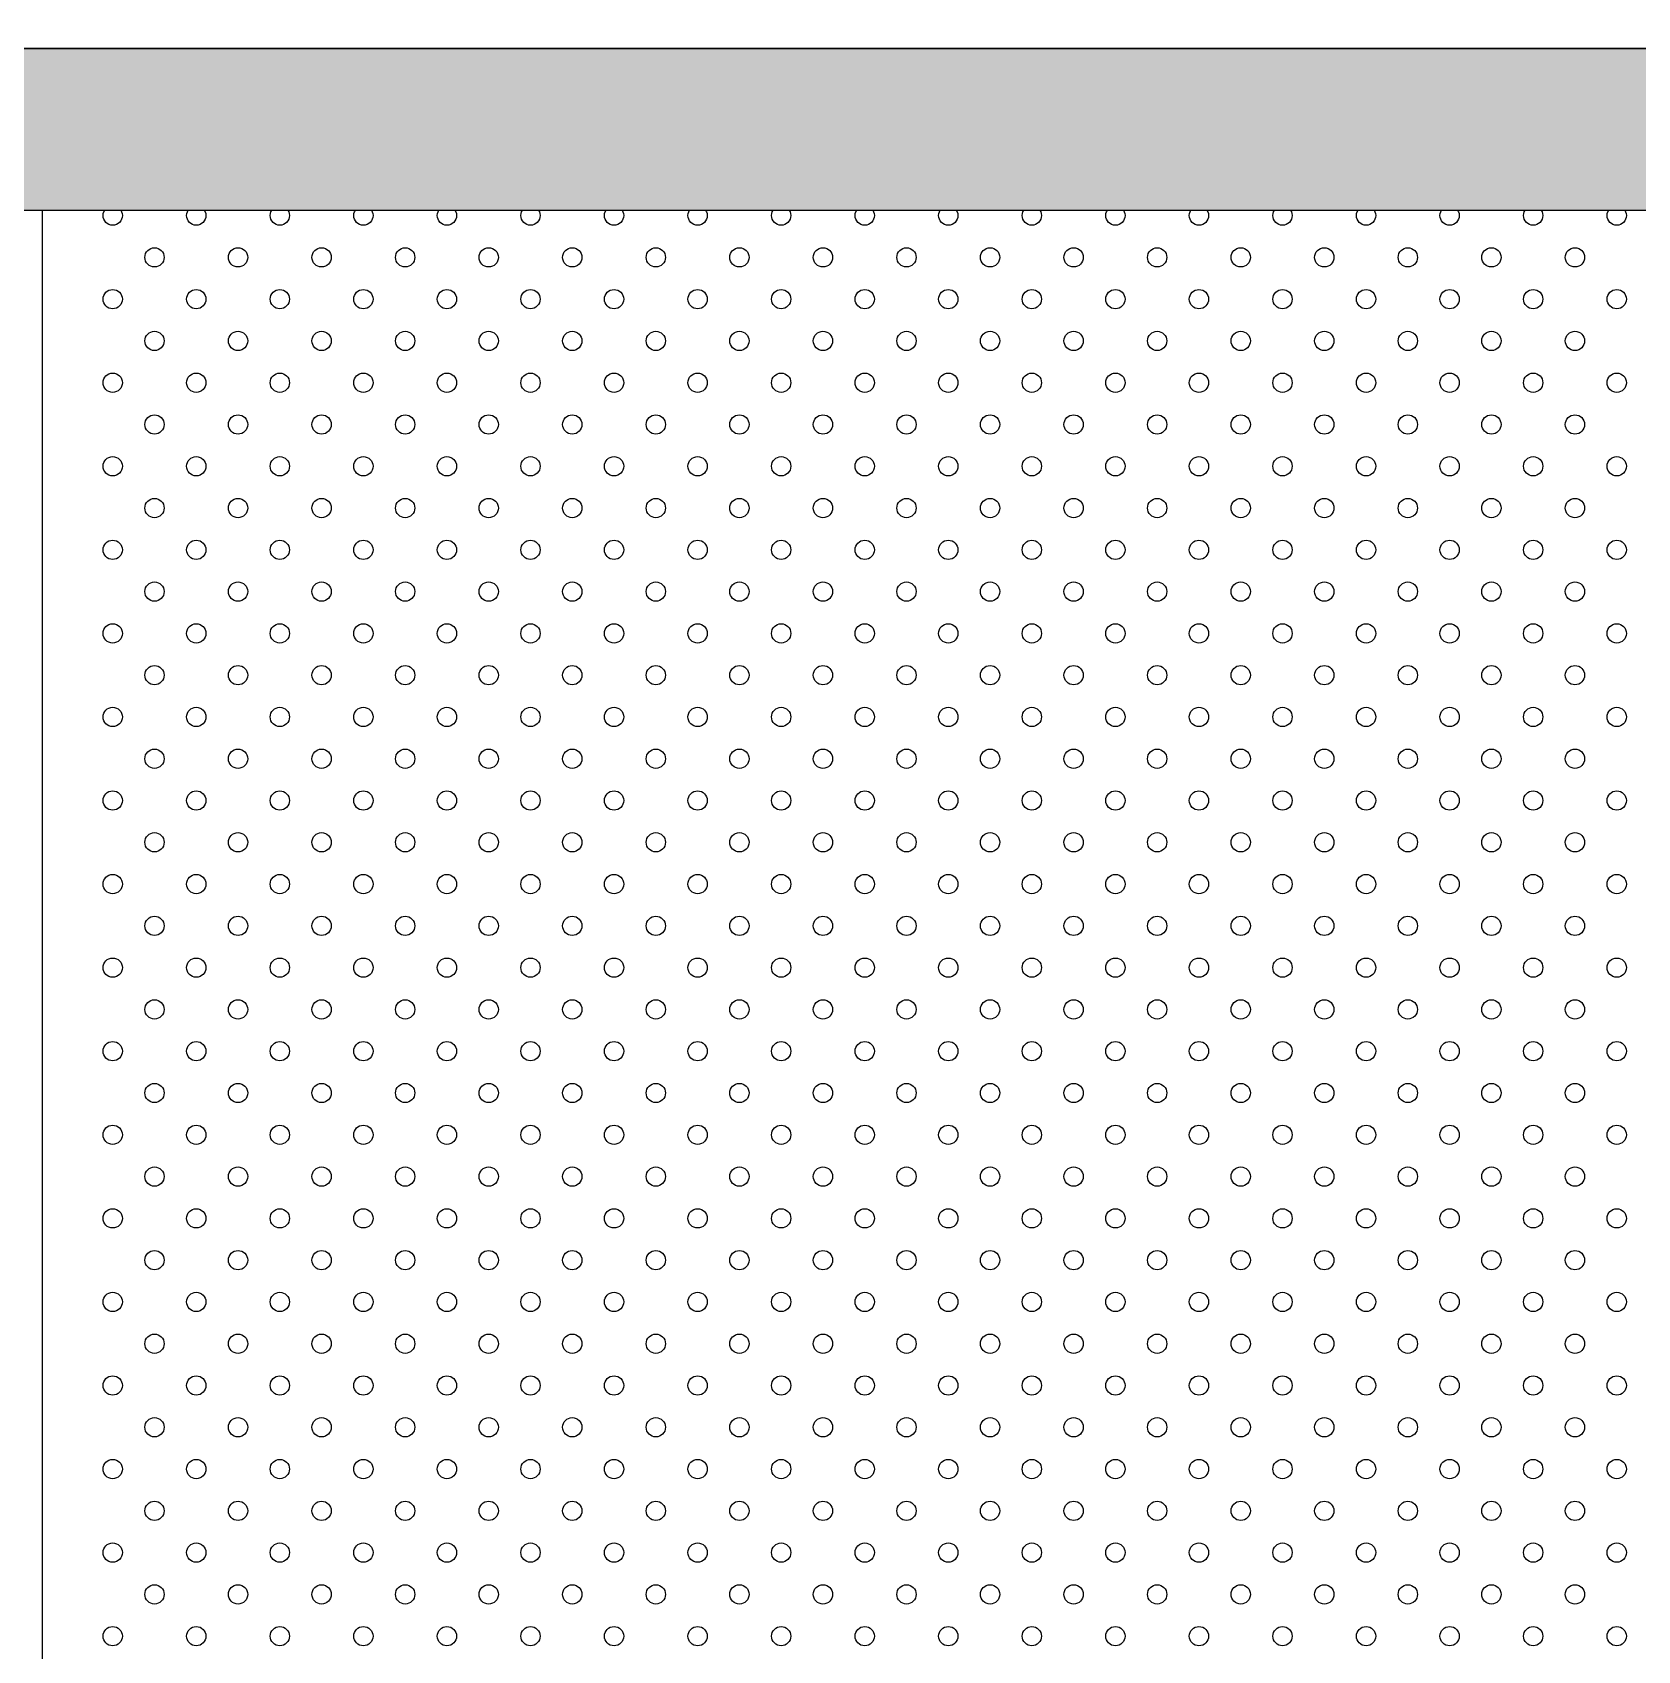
# Model space of a CAD drawing. Header units: millimetres. Extents: x 28487 to 58856, y 2691 to 22893.
# Drawn here: x 29675.7 to 29925.4, y 6700.3 to 6952 of the extents above; entities that cross this region are included whole.
import ezdxf
from ezdxf.xclip import XClip

# ---------------------------------------------------------------- set-up
doc = ezdxf.new("R2010")
doc.units = ezdxf.units.MM
doc.header["$XCLIPFRAME"] = 0
for name, color, linetype in [('0-LOCK', 251, 'Continuous'), ('000 - H A T C H', 9, 'Continuous'), ('000_CLIP-IN_ACESSORIES_SUB_COLOR_1', 1, 'Continuous'), ('000_CLIP-IN_PANEL_SUB_COLOR_2', 1, 'Continuous'), ('000_CLIP-IN_PANEL_WIPEOUT_', 250, 'Continuous')]:
    doc.layers.add(name, color=color, linetype=linetype)

# ---------------------------------------------------------------- blocks, each defined once
blk = doc.blocks.new('C-2-PP00-AR-2350-01-B_20251110-161349_EX_PLAN_WALL')
at = {"color": 2}
blk.add_line((99.89999999850988, -100.0000000018626), (3099.89999999851, -100.0000000018626), dxfattribs=at)
blk = doc.blocks.new('*U157')
blk.add_wipeout([(-299.9999999809079, -299.9999999943541), (300.0000000190922, -299.9999999943541), (300.0000000190922, 300.0000000056459), (-299.9999999809079, 300.0000000056459)]).dxf.layer = '000_CLIP-IN_PANEL_WIPEOUT_'
at = {"layer": '000_CLIP-IN_ACESSORIES_SUB_COLOR_1'}
blk.add_lwpolyline([(-296.9999999809079, -296.9999999943541), (297.0000000190921, -296.9999999943541), (297.0000000190921, 297.0000000056459), (-296.9999999809079, 297.0000000056459)], close=True, dxfattribs=at)
blk = doc.blocks.new('TYP.CLIP-IN_20251110-163539_FOR_PPLINE_C02')
blk.add_blockref('*U157', (-299.9999999999873, 900))
at = {"color": 1}
blk.add_lwpolyline([(-1500.000000000005, -900.0000000000002), (1499.999999999995, -900.0000000000002), (1499.999999999995, 899.9999999999998), (-1500.000000000005, 899.9999999999998)], close=True, dxfattribs=at)
at = {"layer": '000_CLIP-IN_PANEL_SUB_COLOR_2'}
for centre in [(-585.999999937354, 887.0000000039657), (-572.9999999383435, 887.0000000039657), (-559.9999999393331, 887.0000000039657), (-546.9999999403226, 887.0000000039657), (-533.9999999413121, 887.0000000039657), (-520.9999999423017, 887.0000000039657), (-507.9999999432912, 887.0000000039657), (-494.9999999442807, 887.0000000039657), (-481.9999999452702, 887.0000000039657), (-468.9999999462598, 887.0000000039657), (-455.9999999472493, 887.0000000039657), (-442.9999999482388, 887.0000000039657), (-429.9999999492284, 887.0000000039657), (-416.9999999502179, 887.0000000039657), (-403.9999999512074, 887.0000000039657), (-390.999999952197, 887.0000000039657), (-377.9999999531865, 887.0000000039657), (-364.999999954176, 887.0000000039657), (-351.9999999551655, 887.0000000039657), (-579.4999999378779, 880.5000000044314), (-566.4999999388674, 880.5000000044314), (-553.4999999398569, 880.5000000044314), (-540.4999999408465, 880.5000000044314), (-527.499999941836, 880.5000000044314), (-514.4999999428255, 880.5000000044314), (-501.4999999438151, 880.5000000044314), (-488.4999999448046, 880.5000000044314), (-475.4999999457941, 880.5000000044314), (-462.4999999467836, 880.5000000044314), (-449.4999999477732, 880.5000000044314), (-436.4999999487627, 880.5000000044314), (-423.4999999497522, 880.5000000044314), (-410.4999999507418, 880.5000000044314), (-397.4999999517313, 880.5000000044314), (-384.4999999527208, 880.5000000044314), (-371.4999999537104, 880.5000000044314), (-358.4999999546999, 880.5000000044314), (-585.999999937354, 874.0000000040458), (-572.9999999383435, 874.0000000040458), (-559.9999999393331, 874.0000000040458), (-546.9999999403226, 874.0000000040458), (-533.9999999413121, 874.0000000040458), (-520.9999999423017, 874.0000000040458), (-507.9999999432912, 874.0000000040458), (-494.9999999442807, 874.0000000040458), (-481.9999999452702, 874.0000000040458), (-468.9999999462598, 874.0000000040458), (-455.9999999472493, 874.0000000040458), (-442.9999999482388, 874.0000000040458), (-429.9999999492284, 874.0000000040458), (-416.9999999502179, 874.0000000040458), (-403.9999999512074, 874.0000000040458), (-390.999999952197, 874.0000000040458), (-377.9999999531865, 874.0000000040458), (-364.999999954176, 874.0000000040458), (-351.9999999551655, 874.0000000040458), (-579.4999999378779, 867.5000000045114), (-566.4999999388674, 867.5000000045114), (-553.4999999398569, 867.5000000045114), (-540.4999999408465, 867.5000000045114), (-527.499999941836, 867.5000000045114), (-514.4999999428255, 867.5000000045114), (-501.4999999438151, 867.5000000045114), (-488.4999999448046, 867.5000000045114), (-475.4999999457941, 867.5000000045114), (-462.4999999467836, 867.5000000045114), (-449.4999999477732, 867.5000000045114), (-436.4999999487627, 867.5000000045114), (-423.4999999497522, 867.5000000045114), (-410.4999999507418, 867.5000000045114), (-397.4999999517313, 867.5000000045114), (-384.4999999527208, 867.5000000045114), (-371.4999999537104, 867.5000000045114), (-358.4999999546999, 867.5000000045114), (-585.999999937354, 861.0000000041258), (-572.9999999383435, 861.0000000041258), (-559.9999999393331, 861.0000000041258), (-546.9999999403226, 861.0000000041258), (-533.9999999413121, 861.0000000041258), (-520.9999999423017, 861.0000000041258), (-507.9999999432912, 861.0000000041258), (-494.9999999442807, 861.0000000041258), (-481.9999999452702, 861.0000000041258), (-468.9999999462598, 861.0000000041258), (-455.9999999472493, 861.0000000041258), (-442.9999999482388, 861.0000000041258), (-429.9999999492284, 861.0000000041258), (-416.9999999502179, 861.0000000041258), (-403.9999999512074, 861.0000000041258), (-390.999999952197, 861.0000000041258), (-377.9999999531865, 861.0000000041258), (-364.999999954176, 861.0000000041258), (-351.9999999551655, 861.0000000041258), (-579.4999999378779, 854.5000000045915), (-566.4999999388674, 854.5000000045915), (-553.4999999398569, 854.5000000045915), (-540.4999999408465, 854.5000000045915), (-527.499999941836, 854.5000000045915), (-514.4999999428255, 854.5000000045915), (-501.4999999438151, 854.5000000045915), (-488.4999999448046, 854.5000000045915), (-475.4999999457941, 854.5000000045915), (-462.4999999467836, 854.5000000045915), (-449.4999999477732, 854.5000000045915), (-436.4999999487627, 854.5000000045915), (-423.4999999497522, 854.5000000045915), (-410.4999999507418, 854.5000000045915), (-397.4999999517313, 854.5000000045915), (-384.4999999527208, 854.5000000045915), (-371.4999999537104, 854.5000000045915), (-358.4999999546999, 854.5000000045915), (-585.999999937354, 848.0000000042058), (-572.9999999383435, 848.0000000042058), (-559.9999999393331, 848.0000000042058), (-546.9999999403226, 848.0000000042058), (-533.9999999413121, 848.0000000042058), (-520.9999999423017, 848.0000000042058), (-507.9999999432912, 848.0000000042058), (-494.9999999442807, 848.0000000042058), (-481.9999999452702, 848.0000000042058), (-468.9999999462598, 848.0000000042058), (-455.9999999472493, 848.0000000042058), (-442.9999999482388, 848.0000000042058), (-429.9999999492284, 848.0000000042058), (-416.9999999502179, 848.0000000042058), (-403.9999999512074, 848.0000000042058), (-390.999999952197, 848.0000000042058), (-377.9999999531865, 848.0000000042058), (-364.999999954176, 848.0000000042058), (-351.9999999551655, 848.0000000042058), (-579.4999999378779, 841.5000000046715), (-566.4999999388674, 841.5000000046715), (-553.4999999398569, 841.5000000046715), (-540.4999999408465, 841.5000000046715), (-527.499999941836, 841.5000000046715), (-514.4999999428255, 841.5000000046715), (-501.4999999438151, 841.5000000046715), (-488.4999999448046, 841.5000000046715), (-475.4999999457941, 841.5000000046715), (-462.4999999467836, 841.5000000046715), (-449.4999999477732, 841.5000000046715), (-436.4999999487627, 841.5000000046715), (-423.4999999497522, 841.5000000046715), (-410.4999999507418, 841.5000000046715), (-397.4999999517313, 841.5000000046715), (-384.4999999527208, 841.5000000046715), (-371.4999999537104, 841.5000000046715), (-358.4999999546999, 841.5000000046715), (-585.999999937354, 835.0000000042859), (-572.9999999383435, 835.0000000042859), (-559.9999999393331, 835.0000000042859), (-546.9999999403226, 835.0000000042859), (-533.9999999413121, 835.0000000042859), (-520.9999999423017, 835.0000000042859), (-507.9999999432912, 835.0000000042859), (-494.9999999442807, 835.0000000042859), (-481.9999999452702, 835.0000000042859), (-468.9999999462598, 835.0000000042859), (-455.9999999472493, 835.0000000042859), (-442.9999999482388, 835.0000000042859), (-429.9999999492284, 835.0000000042859), (-416.9999999502179, 835.0000000042859), (-403.9999999512074, 835.0000000042859), (-390.999999952197, 835.0000000042859), (-377.9999999531865, 835.0000000042859), (-364.999999954176, 835.0000000042859), (-351.9999999551655, 835.0000000042859), (-579.4999999378779, 828.5000000047515), (-566.4999999388674, 828.5000000047515), (-553.4999999398569, 828.5000000047515), (-540.4999999408465, 828.5000000047515), (-527.499999941836, 828.5000000047515), (-514.4999999428255, 828.5000000047515), (-501.4999999438151, 828.5000000047515), (-488.4999999448046, 828.5000000047515), (-475.4999999457941, 828.5000000047515), (-462.4999999467836, 828.5000000047515), (-449.4999999477732, 828.5000000047515), (-436.4999999487627, 828.5000000047515), (-423.4999999497522, 828.5000000047515), (-410.4999999507418, 828.5000000047515), (-397.4999999517313, 828.5000000047515), (-384.4999999527208, 828.5000000047515), (-371.4999999537104, 828.5000000047515), (-358.4999999546999, 828.5000000047515), (-585.999999937354, 822.0000000043659), (-572.9999999383435, 822.0000000043659), (-559.9999999393331, 822.0000000043659), (-546.9999999403226, 822.0000000043659), (-533.9999999413121, 822.0000000043659), (-520.9999999423017, 822.0000000043659), (-507.9999999432912, 822.0000000043659), (-494.9999999442807, 822.0000000043659), (-481.9999999452702, 822.0000000043659), (-468.9999999462598, 822.0000000043659), (-455.9999999472493, 822.0000000043659), (-442.9999999482388, 822.0000000043659), (-429.9999999492284, 822.0000000043659), (-416.9999999502179, 822.0000000043659), (-403.9999999512074, 822.0000000043659), (-390.999999952197, 822.0000000043659), (-377.9999999531865, 822.0000000043659), (-364.999999954176, 822.0000000043659), (-351.9999999551655, 822.0000000043659), (-579.4999999378779, 815.5000000048316), (-566.4999999388674, 815.5000000048316), (-553.4999999398569, 815.5000000048316), (-540.4999999408465, 815.5000000048316), (-527.499999941836, 815.5000000048316), (-514.4999999428255, 815.5000000048316), (-501.4999999438151, 815.5000000048316), (-488.4999999448046, 815.5000000048316), (-475.4999999457941, 815.5000000048316), (-462.4999999467836, 815.5000000048316), (-449.4999999477732, 815.5000000048316), (-436.4999999487627, 815.5000000048316), (-423.4999999497522, 815.5000000048316), (-410.4999999507418, 815.5000000048316), (-397.4999999517313, 815.5000000048316), (-384.4999999527208, 815.5000000048316), (-371.4999999537104, 815.5000000048316), (-358.4999999546999, 815.5000000048316), (-585.999999937354, 809.000000004446), (-572.9999999383435, 809.000000004446), (-559.9999999393331, 809.000000004446), (-546.9999999403226, 809.000000004446), (-533.9999999413121, 809.000000004446), (-520.9999999423017, 809.000000004446), (-507.9999999432912, 809.000000004446), (-494.9999999442807, 809.000000004446), (-481.9999999452702, 809.000000004446), (-468.9999999462598, 809.000000004446), (-455.9999999472493, 809.000000004446), (-442.9999999482388, 809.000000004446), (-429.9999999492284, 809.000000004446), (-416.9999999502179, 809.000000004446), (-403.9999999512074, 809.000000004446), (-390.999999952197, 809.000000004446), (-377.9999999531865, 809.000000004446), (-364.999999954176, 809.000000004446), (-351.9999999551655, 809.000000004446), (-579.4999999378779, 802.5000000049116), (-566.4999999388674, 802.5000000049116), (-553.4999999398569, 802.5000000049116), (-540.4999999408465, 802.5000000049116), (-527.499999941836, 802.5000000049116), (-514.4999999428255, 802.5000000049116), (-501.4999999438151, 802.5000000049116), (-488.4999999448046, 802.5000000049116), (-475.4999999457941, 802.5000000049116), (-462.4999999467836, 802.5000000049116), (-449.4999999477732, 802.5000000049116), (-436.4999999487627, 802.5000000049116), (-423.4999999497522, 802.5000000049116), (-410.4999999507418, 802.5000000049116), (-397.4999999517313, 802.5000000049116), (-384.4999999527208, 802.5000000049116), (-371.4999999537104, 802.5000000049116), (-358.4999999546999, 802.5000000049116), (-585.999999937354, 796.000000004526), (-572.9999999383435, 796.000000004526), (-559.9999999393331, 796.000000004526), (-546.9999999403226, 796.000000004526), (-533.9999999413121, 796.000000004526), (-520.9999999423017, 796.000000004526), (-507.9999999432912, 796.000000004526), (-494.9999999442807, 796.000000004526), (-481.9999999452702, 796.000000004526), (-468.9999999462598, 796.000000004526), (-455.9999999472493, 796.000000004526), (-442.9999999482388, 796.000000004526), (-429.9999999492284, 796.000000004526), (-416.9999999502179, 796.000000004526), (-403.9999999512074, 796.000000004526), (-390.999999952197, 796.000000004526), (-377.9999999531865, 796.000000004526), (-364.999999954176, 796.000000004526), (-351.9999999551655, 796.000000004526), (-579.4999999378779, 789.5000000049916), (-566.4999999388674, 789.5000000049916), (-553.4999999398569, 789.5000000049916), (-540.4999999408465, 789.5000000049916), (-527.499999941836, 789.5000000049916), (-514.4999999428255, 789.5000000049916), (-501.4999999438151, 789.5000000049916), (-488.4999999448046, 789.5000000049916), (-475.4999999457941, 789.5000000049916), (-462.4999999467836, 789.5000000049916), (-449.4999999477732, 789.5000000049916), (-436.4999999487627, 789.5000000049916), (-423.4999999497522, 789.5000000049916), (-410.4999999507418, 789.5000000049916), (-397.4999999517313, 789.5000000049916), (-384.4999999527208, 789.5000000049916), (-371.4999999537104, 789.5000000049916), (-358.4999999546999, 789.5000000049916), (-585.999999937354, 783.000000004606), (-572.9999999383435, 783.000000004606), (-559.9999999393331, 783.000000004606), (-546.9999999403226, 783.000000004606), (-533.9999999413121, 783.000000004606), (-520.9999999423017, 783.000000004606), (-507.9999999432912, 783.000000004606), (-494.9999999442807, 783.000000004606), (-481.9999999452702, 783.000000004606), (-468.9999999462598, 783.000000004606), (-455.9999999472493, 783.000000004606), (-442.9999999482388, 783.000000004606), (-429.9999999492284, 783.000000004606), (-416.9999999502179, 783.000000004606), (-403.9999999512074, 783.000000004606), (-390.999999952197, 783.000000004606), (-377.9999999531865, 783.000000004606), (-364.999999954176, 783.000000004606), (-351.9999999551655, 783.000000004606), (-579.4999999378779, 776.5000000050717), (-566.4999999388674, 776.5000000050717), (-553.4999999398569, 776.5000000050717), (-540.4999999408465, 776.5000000050717), (-527.499999941836, 776.5000000050717), (-514.4999999428255, 776.5000000050717), (-501.4999999438151, 776.5000000050717), (-488.4999999448046, 776.5000000050717), (-475.4999999457941, 776.5000000050717), (-462.4999999467836, 776.5000000050717), (-449.4999999477732, 776.5000000050717), (-436.4999999487627, 776.5000000050717), (-423.4999999497522, 776.5000000050717), (-410.4999999507418, 776.5000000050717), (-397.4999999517313, 776.5000000050717), (-384.4999999527208, 776.5000000050717), (-371.4999999537104, 776.5000000050717), (-358.4999999546999, 776.5000000050717), (-585.999999937354, 770.0000000046861), (-572.9999999383435, 770.0000000046861), (-559.9999999393331, 770.0000000046861), (-546.9999999403226, 770.0000000046861), (-533.9999999413121, 770.0000000046861), (-520.9999999423017, 770.0000000046861), (-507.9999999432912, 770.0000000046861), (-494.9999999442807, 770.0000000046861), (-481.9999999452702, 770.0000000046861), (-468.9999999462598, 770.0000000046861), (-455.9999999472493, 770.0000000046861), (-442.9999999482388, 770.0000000046861), (-429.9999999492284, 770.0000000046861), (-416.9999999502179, 770.0000000046861), (-403.9999999512074, 770.0000000046861), (-390.999999952197, 770.0000000046861), (-377.9999999531865, 770.0000000046861), (-364.999999954176, 770.0000000046861), (-351.9999999551655, 770.0000000046861), (-579.4999999378779, 763.5000000051517), (-566.4999999388674, 763.5000000051517), (-553.4999999398569, 763.5000000051517), (-540.4999999408465, 763.5000000051517), (-527.499999941836, 763.5000000051517), (-514.4999999428255, 763.5000000051517), (-501.4999999438151, 763.5000000051517), (-488.4999999448046, 763.5000000051517), (-475.4999999457941, 763.5000000051517), (-462.4999999467836, 763.5000000051517), (-449.4999999477732, 763.5000000051517), (-436.4999999487627, 763.5000000051517), (-423.4999999497522, 763.5000000051517), (-410.4999999507418, 763.5000000051517), (-397.4999999517313, 763.5000000051517), (-384.4999999527208, 763.5000000051517), (-371.4999999537104, 763.5000000051517), (-358.4999999546999, 763.5000000051517), (-585.999999937354, 757.0000000047661), (-572.9999999383435, 757.0000000047661), (-559.9999999393331, 757.0000000047661), (-546.9999999403226, 757.0000000047661), (-533.9999999413121, 757.0000000047661), (-520.9999999423017, 757.0000000047661), (-507.9999999432912, 757.0000000047661), (-494.9999999442807, 757.0000000047661), (-481.9999999452702, 757.0000000047661), (-468.9999999462598, 757.0000000047661), (-455.9999999472493, 757.0000000047661), (-442.9999999482388, 757.0000000047661), (-429.9999999492284, 757.0000000047661), (-416.9999999502179, 757.0000000047661), (-403.9999999512074, 757.0000000047661), (-390.999999952197, 757.0000000047661), (-377.9999999531865, 757.0000000047661), (-364.999999954176, 757.0000000047661), (-351.9999999551655, 757.0000000047661), (-579.4999999378779, 750.5000000052318), (-566.4999999388674, 750.5000000052318), (-553.4999999398569, 750.5000000052318), (-540.4999999408465, 750.5000000052318), (-527.499999941836, 750.5000000052318), (-514.4999999428255, 750.5000000052318), (-501.4999999438151, 750.5000000052318), (-488.4999999448046, 750.5000000052318), (-475.4999999457941, 750.5000000052318), (-462.4999999467836, 750.5000000052318), (-449.4999999477732, 750.5000000052318), (-436.4999999487627, 750.5000000052318), (-423.4999999497522, 750.5000000052318), (-410.4999999507418, 750.5000000052318), (-397.4999999517313, 750.5000000052318), (-384.4999999527208, 750.5000000052318), (-371.4999999537104, 750.5000000052318), (-358.4999999546999, 750.5000000052318), (-585.999999937354, 744.0000000048461), (-572.9999999383435, 744.0000000048461), (-559.9999999393331, 744.0000000048461), (-546.9999999403226, 744.0000000048461), (-533.9999999413121, 744.0000000048461), (-520.9999999423017, 744.0000000048461), (-507.9999999432912, 744.0000000048461), (-494.9999999442807, 744.0000000048461), (-481.9999999452702, 744.0000000048461), (-468.9999999462598, 744.0000000048461), (-455.9999999472493, 744.0000000048461), (-442.9999999482388, 744.0000000048461), (-429.9999999492284, 744.0000000048461), (-416.9999999502179, 744.0000000048461), (-403.9999999512074, 744.0000000048461), (-390.999999952197, 744.0000000048461), (-377.9999999531865, 744.0000000048461), (-364.999999954176, 744.0000000048461), (-351.9999999551655, 744.0000000048461), (-579.4999999378779, 737.5000000053118), (-566.4999999388674, 737.5000000053118), (-553.4999999398569, 737.5000000053118), (-540.4999999408465, 737.5000000053118), (-527.499999941836, 737.5000000053118), (-514.4999999428255, 737.5000000053118), (-501.4999999438151, 737.5000000053118), (-488.4999999448046, 737.5000000053118), (-475.4999999457941, 737.5000000053118), (-462.4999999467836, 737.5000000053118), (-449.4999999477732, 737.5000000053118), (-436.4999999487627, 737.5000000053118), (-423.4999999497522, 737.5000000053118), (-410.4999999507418, 737.5000000053118), (-397.4999999517313, 737.5000000053118), (-384.4999999527208, 737.5000000053118), (-371.4999999537104, 737.5000000053118), (-358.4999999546999, 737.5000000053118), (-585.999999937354, 731.0000000049262), (-572.9999999383435, 731.0000000049262), (-559.9999999393331, 731.0000000049262), (-546.9999999403226, 731.0000000049262), (-533.9999999413121, 731.0000000049262), (-520.9999999423017, 731.0000000049262), (-507.9999999432912, 731.0000000049262), (-494.9999999442807, 731.0000000049262), (-481.9999999452702, 731.0000000049262), (-468.9999999462598, 731.0000000049262), (-455.9999999472493, 731.0000000049262), (-442.9999999482388, 731.0000000049262), (-429.9999999492284, 731.0000000049262), (-416.9999999502179, 731.0000000049262), (-403.9999999512074, 731.0000000049262), (-390.999999952197, 731.0000000049262), (-377.9999999531865, 731.0000000049262), (-364.999999954176, 731.0000000049262), (-351.9999999551655, 731.0000000049262), (-579.4999999378779, 724.5000000053918), (-566.4999999388674, 724.5000000053918), (-553.4999999398569, 724.5000000053918), (-540.4999999408465, 724.5000000053918), (-527.499999941836, 724.5000000053918), (-514.4999999428255, 724.5000000053918), (-501.4999999438151, 724.5000000053918), (-488.4999999448046, 724.5000000053918), (-475.4999999457941, 724.5000000053918), (-462.4999999467836, 724.5000000053918), (-449.4999999477732, 724.5000000053918), (-436.4999999487627, 724.5000000053918), (-423.4999999497522, 724.5000000053918), (-410.4999999507418, 724.5000000053918), (-397.4999999517313, 724.5000000053918), (-384.4999999527208, 724.5000000053918), (-371.4999999537104, 724.5000000053918), (-358.4999999546999, 724.5000000053918), (-585.999999937354, 718.0000000050062), (-572.9999999383435, 718.0000000050062), (-559.9999999393331, 718.0000000050062), (-546.9999999403226, 718.0000000050062), (-533.9999999413121, 718.0000000050062), (-520.9999999423017, 718.0000000050062), (-507.9999999432912, 718.0000000050062), (-494.9999999442807, 718.0000000050062), (-481.9999999452702, 718.0000000050062), (-468.9999999462598, 718.0000000050062), (-455.9999999472493, 718.0000000050062), (-442.9999999482388, 718.0000000050062), (-429.9999999492284, 718.0000000050062), (-416.9999999502179, 718.0000000050062), (-403.9999999512074, 718.0000000050062), (-390.999999952197, 718.0000000050062), (-377.9999999531865, 718.0000000050062), (-364.999999954176, 718.0000000050062), (-351.9999999551655, 718.0000000050062), (-579.4999999378779, 711.5000000054719), (-566.4999999388674, 711.5000000054719), (-553.4999999398569, 711.5000000054719), (-540.4999999408465, 711.5000000054719), (-527.499999941836, 711.5000000054719), (-514.4999999428255, 711.5000000054719), (-501.4999999438151, 711.5000000054719), (-488.4999999448046, 711.5000000054719), (-475.4999999457941, 711.5000000054719), (-462.4999999467836, 711.5000000054719), (-449.4999999477732, 711.5000000054719), (-436.4999999487627, 711.5000000054719), (-423.4999999497522, 711.5000000054719), (-410.4999999507418, 711.5000000054719), (-397.4999999517313, 711.5000000054719), (-384.4999999527208, 711.5000000054719), (-371.4999999537104, 711.5000000054719), (-358.4999999546999, 711.5000000054719), (-585.999999937354, 705.0000000050862), (-572.9999999383435, 705.0000000050862), (-559.9999999393331, 705.0000000050862), (-546.9999999403226, 705.0000000050862), (-533.9999999413121, 705.0000000050862), (-520.9999999423017, 705.0000000050862), (-507.9999999432912, 705.0000000050862), (-494.9999999442807, 705.0000000050862), (-481.9999999452702, 705.0000000050862), (-468.9999999462598, 705.0000000050862), (-455.9999999472493, 705.0000000050862), (-442.9999999482388, 705.0000000050862), (-429.9999999492284, 705.0000000050862), (-416.9999999502179, 705.0000000050862), (-403.9999999512074, 705.0000000050862), (-390.999999952197, 705.0000000050862), (-377.9999999531865, 705.0000000050862), (-364.999999954176, 705.0000000050862), (-351.9999999551655, 705.0000000050862), (-579.4999999378779, 698.5000000055519), (-566.4999999388674, 698.5000000055519), (-553.4999999398569, 698.5000000055519), (-540.4999999408465, 698.5000000055519), (-527.499999941836, 698.5000000055519), (-514.4999999428255, 698.5000000055519), (-501.4999999438151, 698.5000000055519), (-488.4999999448046, 698.5000000055519), (-475.4999999457941, 698.5000000055519), (-462.4999999467836, 698.5000000055519), (-449.4999999477732, 698.5000000055519), (-436.4999999487627, 698.5000000055519), (-423.4999999497522, 698.5000000055519), (-410.4999999507418, 698.5000000055519), (-397.4999999517313, 698.5000000055519), (-384.4999999527208, 698.5000000055519), (-371.4999999537104, 698.5000000055519), (-358.4999999546999, 698.5000000055519), (-585.999999937354, 692.0000000051663), (-572.9999999383435, 692.0000000051663), (-559.9999999393331, 692.0000000051663), (-546.9999999403226, 692.0000000051663), (-533.9999999413121, 692.0000000051663), (-520.9999999423017, 692.0000000051663), (-507.9999999432912, 692.0000000051663), (-494.9999999442807, 692.0000000051663), (-481.9999999452702, 692.0000000051663), (-468.9999999462598, 692.0000000051663), (-455.9999999472493, 692.0000000051663), (-442.9999999482388, 692.0000000051663), (-429.9999999492284, 692.0000000051663), (-416.9999999502179, 692.0000000051663), (-403.9999999512074, 692.0000000051663), (-390.999999952197, 692.0000000051663), (-377.9999999531865, 692.0000000051663), (-364.999999954176, 692.0000000051663), (-351.9999999551655, 692.0000000051663), (-579.4999999378779, 685.5000000056319), (-566.4999999388674, 685.5000000056319), (-553.4999999398569, 685.5000000056319), (-540.4999999408465, 685.5000000056319), (-527.499999941836, 685.5000000056319), (-514.4999999428255, 685.5000000056319), (-501.4999999438151, 685.5000000056319), (-488.4999999448046, 685.5000000056319), (-475.4999999457941, 685.5000000056319), (-462.4999999467836, 685.5000000056319), (-449.4999999477732, 685.5000000056319), (-436.4999999487627, 685.5000000056319), (-423.4999999497522, 685.5000000056319), (-410.4999999507418, 685.5000000056319), (-397.4999999517313, 685.5000000056319), (-384.4999999527208, 685.5000000056319), (-371.4999999537104, 685.5000000056319), (-358.4999999546999, 685.5000000056319), (-585.999999937354, 679.0000000052463), (-572.9999999383435, 679.0000000052463), (-559.9999999393331, 679.0000000052463), (-546.9999999403226, 679.0000000052463), (-533.9999999413121, 679.0000000052463), (-520.9999999423017, 679.0000000052463), (-507.9999999432912, 679.0000000052463), (-494.9999999442807, 679.0000000052463), (-481.9999999452702, 679.0000000052463), (-468.9999999462598, 679.0000000052463), (-455.9999999472493, 679.0000000052463), (-442.9999999482388, 679.0000000052463), (-429.9999999492284, 679.0000000052463), (-416.9999999502179, 679.0000000052463), (-403.9999999512074, 679.0000000052463), (-390.999999952197, 679.0000000052463), (-377.9999999531865, 679.0000000052463), (-364.999999954176, 679.0000000052463), (-351.9999999551655, 679.0000000052463), (-579.4999999378779, 672.500000005712), (-566.4999999388674, 672.500000005712), (-553.4999999398569, 672.500000005712), (-540.4999999408465, 672.500000005712), (-527.499999941836, 672.500000005712), (-514.4999999428255, 672.500000005712), (-501.4999999438151, 672.500000005712), (-488.4999999448046, 672.500000005712), (-475.4999999457941, 672.500000005712), (-462.4999999467836, 672.500000005712), (-449.4999999477732, 672.500000005712), (-436.4999999487627, 672.500000005712), (-423.4999999497522, 672.500000005712), (-410.4999999507418, 672.500000005712), (-397.4999999517313, 672.500000005712), (-384.4999999527208, 672.500000005712), (-371.4999999537104, 672.500000005712), (-358.4999999546999, 672.500000005712), (-585.999999937354, 666.0000000053263), (-572.9999999383435, 666.0000000053263), (-559.9999999393331, 666.0000000053263), (-546.9999999403226, 666.0000000053263), (-533.9999999413121, 666.0000000053263), (-520.9999999423017, 666.0000000053263), (-507.9999999432912, 666.0000000053263), (-494.9999999442807, 666.0000000053263), (-481.9999999452702, 666.0000000053263), (-468.9999999462598, 666.0000000053263), (-455.9999999472493, 666.0000000053263), (-442.9999999482388, 666.0000000053263), (-429.9999999492284, 666.0000000053263), (-416.9999999502179, 666.0000000053263), (-403.9999999512074, 666.0000000053263), (-390.999999952197, 666.0000000053263), (-377.9999999531865, 666.0000000053263), (-364.999999954176, 666.0000000053263), (-351.9999999551655, 666.0000000053263), (-579.4999999378779, 659.500000005792), (-566.4999999388674, 659.500000005792), (-553.4999999398569, 659.500000005792), (-540.4999999408465, 659.500000005792), (-527.499999941836, 659.500000005792), (-514.4999999428255, 659.500000005792), (-501.4999999438151, 659.500000005792), (-488.4999999448046, 659.500000005792), (-475.4999999457941, 659.500000005792), (-462.4999999467836, 659.500000005792), (-449.4999999477732, 659.500000005792), (-436.4999999487627, 659.500000005792), (-423.4999999497522, 659.500000005792), (-410.4999999507418, 659.500000005792), (-397.4999999517313, 659.500000005792), (-384.4999999527208, 659.500000005792), (-371.4999999537104, 659.500000005792), (-358.4999999546999, 659.500000005792), (-585.999999937354, 653.0000000054064), (-572.9999999383435, 653.0000000054064), (-559.9999999393331, 653.0000000054064), (-546.9999999403226, 653.0000000054064), (-533.9999999413121, 653.0000000054064), (-520.9999999423017, 653.0000000054064), (-507.9999999432912, 653.0000000054064), (-494.9999999442807, 653.0000000054064), (-481.9999999452702, 653.0000000054064), (-468.9999999462598, 653.0000000054064), (-455.9999999472493, 653.0000000054064), (-442.9999999482388, 653.0000000054064), (-429.9999999492284, 653.0000000054064), (-416.9999999502179, 653.0000000054064), (-403.9999999512074, 653.0000000054064), (-390.999999952197, 653.0000000054064), (-377.9999999531865, 653.0000000054064), (-364.999999954176, 653.0000000054064), (-351.9999999551655, 653.0000000054064)]:
    blk.add_circle(centre, 1.50000000030559, dxfattribs=at)
blk = doc.blocks.new('*U165')
blk.add_wipeout([(-1.5916157281026244e-12, 1800.0000000056457), (25.14999999948327, 1774.8500000061608), (2974.8500000005133, 1774.85000000616), (2999.9999999999973, 1800.0000000056439)])
at = {"layer": '000 - H A T C H'}
h = blk.add_hatch(dxfattribs=at)
h.set_pattern_fill('DOTS', color=8)
h.set_pattern_definition([(0, (2920.000000000372, 1719.70000000602), (0.79375, 1.5875), [0, -1.5875])])
h.paths.add_polyline_path([(-1.584510300750818e-12, 1800.000000005645), (25.14999999948329, 1774.850000006161), (2974.850000000512, 1774.850000006159), (2999.999999999997, 1800.000000005644)])
at = {"layer": '000_CLIP-IN_ACESSORIES_SUB_COLOR_1'}
blk.add_lwpolyline([(-1.584510300750818e-12, 1800.000000005645), (25.14999999948329, 1774.850000006161), (2974.850000000512, 1774.850000006159), (2999.999999999997, 1800.000000005644)], close=True, dxfattribs=at)

msp = doc.modelspace()

# ---------------------------------------------------------------- linework, layer by layer
at = {"color": 1}
for points in [[(28774.19376743099, 5149.507187225332), (31774.19376743099, 5149.507187225332), (31774.19376743099, 6949.507187225332), (28774.19376743099, 6949.507187225332)], [(31774.19376743099, 6949.507187225332), (28774.19376743099, 6949.507187225332), (28774.19376743099, 5149.507187225332), (31774.19376743099, 5149.507187225332)]]:
    msp.add_lwpolyline(points, close=True, dxfattribs=at)
at = {"layer": '0-LOCK', "color": 1}
msp.add_lwpolyline([(31774.19376743099, 6949.507187225332), (28774.19376743099, 6949.507187225332), (28774.19376743099, 5149.507187225332), (31774.19376743099, 5149.507187225332), (31774.19376743099, 6949.507187225332)], close=True, dxfattribs=at)

# ---------------------------------------------------------------- next in the draw order: block references
ref = msp.add_blockref('TYP.CLIP-IN_20251110-163539_FOR_PPLINE_C02', (30274.19376743099, 6049.507187225332))
XClip(ref).set_block_clipping_path([(-282.68779524376805, 900), (-223.18339045674657, 832.6495614811274), (-165.36632818719954, 763.8467580420993), (-109.80349577390734, 693.213698009692), (-57.26516429404728, 620.3072487909112), (-8.837836409467855, 544.6152677974969), (33.8958859084305, 465.5825236794426), (68.58731263489244, 382.7285890232133), (91.81404162282342, 296.0033926673359), (99.11951014829174, 206.58459383355512), (86.40570524597206, 117.83285936500943), (52.862869135562505, 34.680513650508146), (2.1393321508003282, -39.342686533139386), (-59.147897147689946, -105.01062778866526), (-125.92358849422817, -165.13600299405698), (-195.55225704707846, -221.9520193781318), (-266.43158291184955, -277.20796639785476), (-337.29998646134845, -332.4777616231722), (-406.777330436129, -389.47812093195444), (-472.7267725019301, -450.4959168526657), (-530.62628840447, -519.0864641235012), (-568.3121206018877, -600.072031302193), (-564.161007109029, -688.8543593628619), (-524.2432105395092, -768.9789761158363), (-467.1353885997778, -838.2493669942533), (-401.88035284295984, -900.0000000000355), (-1500.0000000000073, -899.9999999943539), (-1500, 900.0000000056461)])

# ---------------------------------------------------------------- next in the draw order: linework, layer by layer
at = {"color": 1}
msp.add_lwpolyline([(28774.19376743098, 5149.507187230978), (28774.19376743099, 6949.507187230978), (29991.50597218722, 6949.507187225332), (30051.01037697424, 6882.156748706459), (30108.82743924379, 6813.353945267431), (30164.39027165708, 6742.720885235024), (30216.92860313694, 6669.814436016243), (30265.35593102152, 6594.122455022829), (30308.08965333942, 6515.089710904775), (30342.78108006588, 6432.235776248545), (30366.00780905381, 6345.510579892668), (30373.31327757928, 6256.091781058887), (30360.59947267696, 6167.340046590341), (30327.05663656655, 6084.18770087584)], dxfattribs=at)

# ---------------------------------------------------------------- next in the draw order: block references
ref = msp.add_blockref('*U165', (28774.19376743099, 5149.507187225333))
XClip(ref).set_block_clipping_path([(1217.312204756232, 1799.999999999999), (1276.8166095432534, 1732.6495614811265), (1334.6336718128005, 1663.8467580420984), (1390.1965042260927, 1593.2136980096911), (1442.7348357059527, 1520.3072487909103), (1491.1621635905321, 1444.615267797496), (1533.8958859084305, 1365.5825236794417), (1568.5873126348924, 1282.7285890232124), (1591.8140416228234, 1196.003392667335), (1599.1195101482917, 1106.5845938335542), (1586.405705245972, 1017.8328593650085), (1552.8628691355625, 934.6805136505072), (1502.1393321508003, 860.6573134668597), (1440.85210285231, 794.9893722113338), (1374.0764115057718, 734.8639970059421), (1304.4477429529215, 678.0479806218673), (1233.5684170881505, 622.7920336021443), (1162.7000135386515, 567.5222383768269), (1093.222669563871, 510.52187906804465), (1027.27322749807, 449.5040831473334), (969.37371159553, 380.9135358764979), (931.6878793981123, 299.92796869780614), (935.838992890971, 211.14564063713715), (975.7567894604908, 131.0210238841628), (1032.8646114002222, 61.75063300574584), (1098.1196471570402, -3.637978807091713e-11), (-7.275957614183426e-12, 5.6452336139045656e-09), (-0.17826429952765466, 1800.3214269178197)])

# ---------------------------------------------------------------- next in the draw order: block references
at = {"layer": '0-LOCK', "color": 1}
msp.add_blockref('C-2-PP00-AR-2350-01-B_20251110-161349_EX_PLAN_WALL', (28674.29376743248, 7049.507187227195), dxfattribs=at)

doc.saveas('drawing.dxf')
